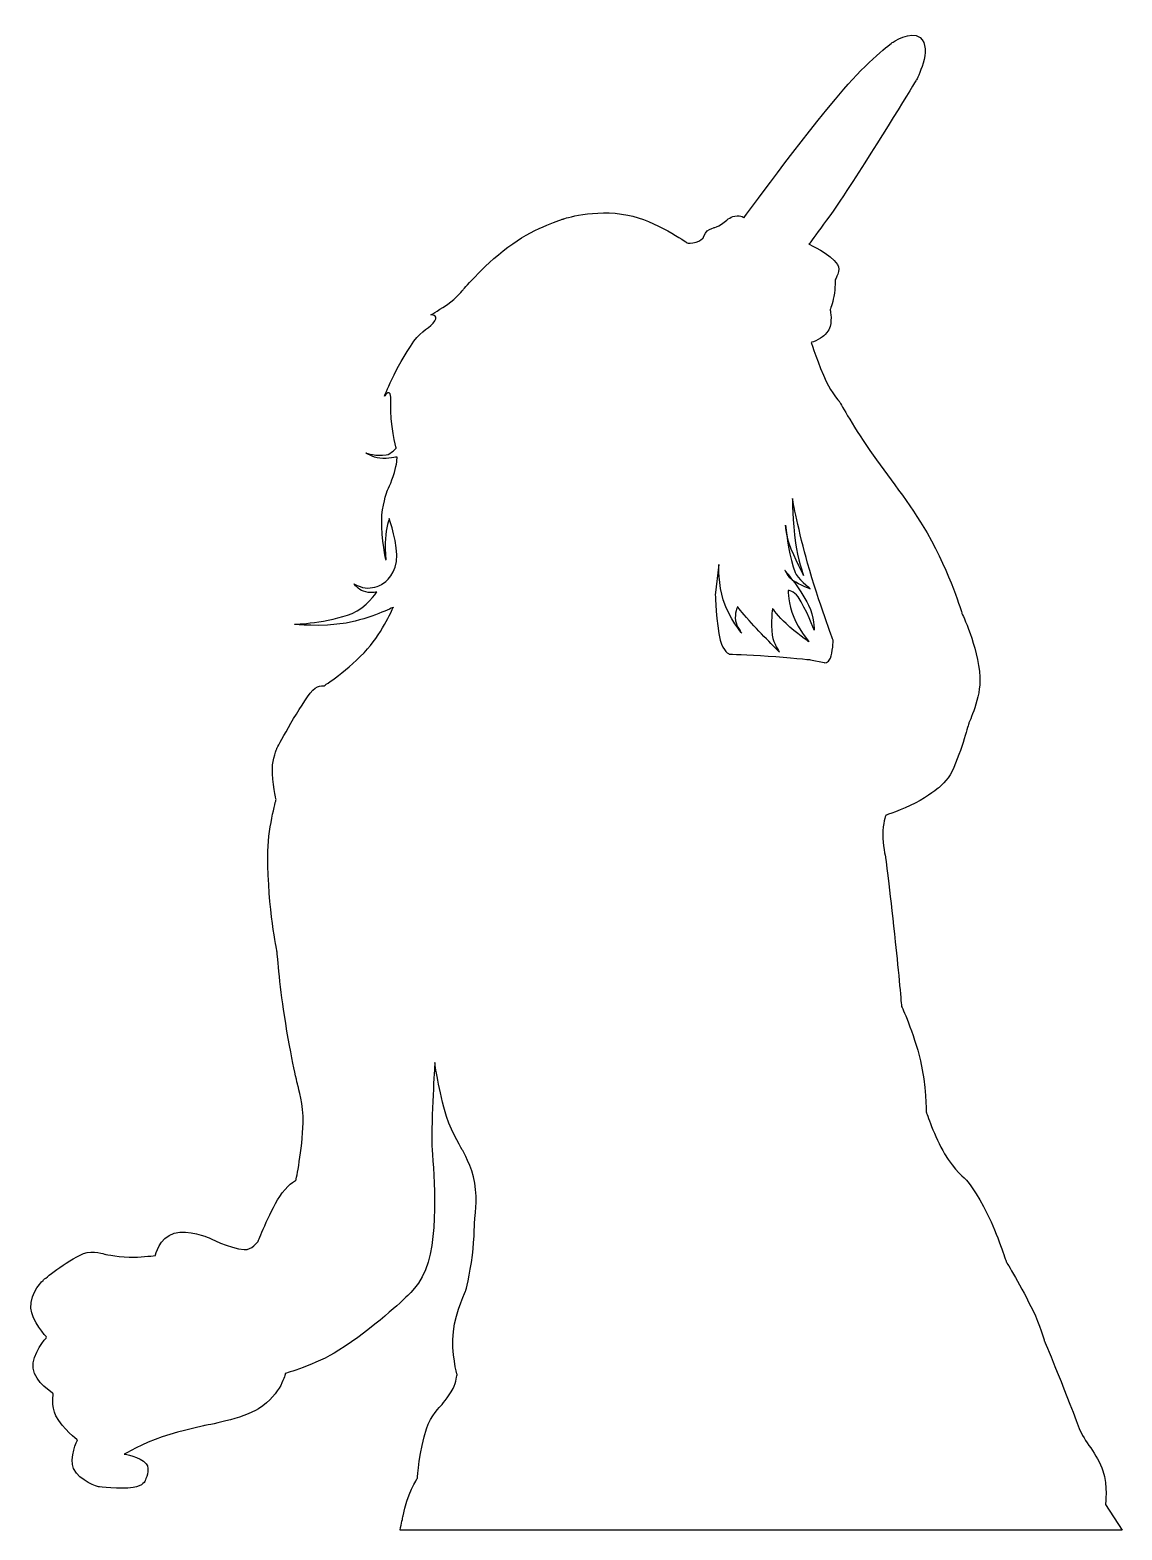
# Model space of a CAD drawing. Header units: centimetres. Extents: x -7.6 to 7.6, y -10.4 to 10.5.
import ezdxf

# ---------------------------------------------------------------- set-up
doc = ezdxf.new("R2010")
doc.units = ezdxf.units.CM
doc.header["$MEASUREMENT"] = 0
doc.layers.add('Camada 1', color=7, linetype='Continuous')

msp = doc.modelspace()

# ---------------------------------------------------------------- linework, layer by layer
at = {"layer": 'Camada 1'}
for points, knots in [([(-4.06141, -8.24059), (-4.06141, -8.24059), (-3.64631, -8.12695), (-3.31386, -7.9178), (-3.31386, -7.9178), (-2.83629, -7.61752), (-2.3879, -7.18792), (-2.3879, -7.18792), (-2.3879, -7.18792), (-2.3879, -7.18792), (-2.14993, -6.99287), (-2.06699, -6.68884), (-2.06699, -6.68884), (-1.90604, -6.10038), (-2.01627, -5.20408), (-2.01643, -5.02231), (-2.01643, -5.02231), (-2.01754, -4.51664), (-1.97431, -3.90577), (-1.97431, -3.90577), (-1.97431, -3.90577), (-1.97431, -3.90577), (-1.92203, -4.30812), (-1.81085, -4.65883), (-1.81085, -4.65883), (-1.73462, -4.89944), (-1.5859, -5.1305), (-1.5859, -5.1305), (-1.5859, -5.1305), (-1.5859, -5.1305), (-1.458, -5.35468), (-1.4176, -5.58497), (-1.4176, -5.58497), (-1.37471, -5.83111), (-1.41884, -6.0844), (-1.41884, -6.0844), (-1.41884, -6.0844), (-1.41884, -6.0844), (-1.4218, -6.35586), (-1.45173, -6.5929), (-1.45173, -6.5929), (-1.48586, -6.86315), (-1.54756, -7.10233), (-1.54097, -7.08513), (-1.54097, -7.08513), (-1.53502, -7.06947), (-1.68437, -7.3685), (-1.71583, -7.65766), (-1.71583, -7.65766), (-1.74904, -7.96167), (-1.66463, -8.2571), (-1.66463, -8.2571), (-1.66463, -8.2571), (-1.66463, -8.2571), (-1.67498, -8.36042), (-1.72115, -8.44998), (-1.72115, -8.44998), (-1.78457, -8.57256), (-1.88945, -8.69186), (-1.88945, -8.69186), (-1.88945, -8.69186), (-1.88945, -8.69186), (-2.03222, -8.82775), (-2.09265, -9.01325), (-2.09265, -9.01325), (-2.1883, -9.30585), (-2.21822, -9.69884), (-2.21822, -9.69884), (-2.21822, -9.69884), (-2.21822, -9.69884), (-2.36491, -9.93853), (-2.41766, -10.22703), (-2.41766, -10.22703), (-2.42361, -10.25947), (-2.43925, -10.32974), (-2.46058, -10.42383), (-2.46058, -10.42383), (-2.46058, -10.42383), (7.6113, -10.42383), (7.6113, -10.42383), (7.6113, -10.42383), (7.6113, -10.42383), (7.37926, -10.06797), (7.37926, -10.06797), (7.37926, -10.06797), (7.37926, -10.06797), (7.41559, -9.8073), (7.34513, -9.59833), (7.34513, -9.59833), (7.26684, -9.36661), (7.07803, -9.17685), (7.01543, -9.00934), (7.01543, -9.00934), (6.78746, -8.39879), (6.52635, -7.78398), (6.52635, -7.78398), (6.52635, -7.78398), (6.52635, -7.78398), (6.4584, -7.55168), (6.37011, -7.368), (6.37011, -7.368), (6.21324, -7.04222), (5.99438, -6.67884), (5.99438, -6.67884), (5.99438, -6.67884), (5.99438, -6.67884), (5.87323, -6.30247), (5.73231, -6.01397), (5.73231, -6.01397), (5.5933, -5.73042), (5.43455, -5.53476), (5.43455, -5.53476), (5.43455, -5.53476), (5.43455, -5.53476), (5.273, -5.40903), (5.13552, -5.17622), (5.13552, -5.17622), (4.99619, -4.94029), (4.88062, -4.59744), (4.88062, -4.59744), (4.88062, -4.59744), (4.88062, -4.59744), (4.87718, -4.21387), (4.79926, -3.88039), (4.79926, -3.88039), (4.70594, -3.48084), (4.53529, -3.11953), (4.53529, -3.11953), (4.53529, -3.11953), (4.53529, -3.11953), (4.49428, -2.64421), (4.44856, -2.22029), (4.44856, -2.22029), (4.3853, -1.634), (4.31174, -1.04533), (4.31174, -1.04533), (4.31174, -1.04533), (4.31174, -1.04533), (4.27163, -0.85464), (4.27258, -0.73066), (4.27258, -0.73066), (4.27385, -0.56593), (4.31613, -0.45637), (4.31613, -0.45637), (4.31613, -0.45637), (4.31613, -0.45637), (4.54531, -0.38028), (4.726, -0.28669), (4.726, -0.28669), (4.91356, -0.18927), (5.05287, -0.07423), (5.05287, -0.07423), (5.05287, -0.07423), (5.05287, -0.07423), (5.18439, 0.03658), (5.23604, 0.14776), (5.23604, 0.14776), (5.38571, 0.46902), (5.4734, 0.82785), (5.4734, 0.82785), (5.4734, 0.82785), (5.4734, 0.82785), (5.6462, 1.18824), (5.62868, 1.46817), (5.62868, 1.46817), (5.60082, 1.91389), (5.37727, 2.35945), (5.37727, 2.35945), (5.37727, 2.35945), (5.37727, 2.35945), (5.22696, 2.90052), (4.89131, 3.48038), (4.89131, 3.48038), (4.65554, 3.8876), (4.33521, 4.28477), (4.09505, 4.63201), (4.09505, 4.63201), (3.83581, 5.00711), (3.6655, 5.31725), (3.6655, 5.31725), (3.6655, 5.31725), (3.6655, 5.31725), (3.56028, 5.4342), (3.48609, 5.59075), (3.48609, 5.59075), (3.37401, 5.82729), (3.27662, 6.13743), (3.27662, 6.13743), (3.27662, 6.13743), (3.27662, 6.13743), (3.32575, 6.15214), (3.37367, 6.17828), (3.37367, 6.17828), (3.41595, 6.20159), (3.45823, 6.23667), (3.45823, 6.23667), (3.45823, 6.23667), (3.45823, 6.23667), (3.52612, 6.29774), (3.54057, 6.36034), (3.54057, 6.36034), (3.56684, 6.47681), (3.53927, 6.59312), (3.53927, 6.59312), (3.53927, 6.59312), (3.53927, 6.59312), (3.57467, 6.67969), (3.59094, 6.77645), (3.59094, 6.77645), (3.6138, 6.9111), (3.61065, 7.01301), (3.61065, 7.01301), (3.61065, 7.01301), (3.61065, 7.01301), (3.69206, 7.1503), (3.64388, 7.22388), (3.64388, 7.22388), (3.54241, 7.37919), (3.24211, 7.50757), (3.24211, 7.50757), (3.24211, 7.50757), (3.24211, 7.50757), (3.51201, 7.85529), (3.77443, 8.25732), (3.77443, 8.25732), (4.20557, 8.91783), (4.74164, 9.79627), (4.74164, 9.79627), (4.74164, 9.79627), (4.74164, 9.79627), (4.97865, 10.23368), (4.79363, 10.39055), (4.79363, 10.39055), (4.67055, 10.49498), (4.40567, 10.31962), (4.40567, 10.31962), (4.40567, 10.31962), (4.40567, 10.31962), (4.0484, 10.04564), (3.72905, 9.66898), (3.72905, 9.66898), (3.1172, 8.94664), (2.33882, 7.88048), (2.33882, 7.88048), (2.33882, 7.88048), (2.33882, 7.88048), (2.26728, 7.92213), (2.18023, 7.89223), (2.18023, 7.89223), (2.12371, 7.87297), (2.07268, 7.82053), (2.02368, 7.78764), (2.02368, 7.78764), (1.97185, 7.7529), (1.92393, 7.73848), (1.92393, 7.73848), (1.92393, 7.73848), (1.92393, 7.73848), (1.8635, 7.72816), (1.82561, 7.69276), (1.82561, 7.69276), (1.78616, 7.65567), (1.76894, 7.59336), (1.76894, 7.59336), (1.76894, 7.59336), (1.76894, 7.59336), (1.7179, 7.54936), (1.67279, 7.53557), (1.67279, 7.53557), (1.60971, 7.51631), (1.54632, 7.52557), (1.54632, 7.52557), (1.54632, 7.52557), (1.54632, 7.52557), (1.09669, 7.84056), (0.71563, 7.9143), (0.71563, 7.9143), (0.24253, 8.00603), (-0.18205, 7.86046), (-0.18205, 7.86046), (-0.18205, 7.86046), (-0.18205, 7.86046), (-0.56218, 7.7446), (-0.88843, 7.51478), (-0.88843, 7.51478), (-1.25604, 7.25583), (-1.57463, 6.8793), (-1.57463, 6.8793), (-1.57463, 6.8793), (-1.57463, 6.8793), (-1.6803, 6.75219), (-1.79177, 6.67314), (-1.79177, 6.67314), (-1.87411, 6.61475), (-2.02878, 6.52222), (-2.02878, 6.52222), (-2.02878, 6.52222), (-2.02878, 6.52222), (-1.92702, 6.52222), (-1.9743, 6.44097), (-1.9743, 6.44097), (-2.03222, 6.34061), (-2.16231, 6.30413), (-2.26706, 6.15384), (-2.26706, 6.15384), (-2.53133, 5.77435), (-2.67817, 5.38718), (-2.67817, 5.38718), (-2.67817, 5.38718), (-2.67817, 5.38718), (-2.57673, 5.54765), (-2.58863, 5.3028), (-2.58863, 5.3028), (-2.60411, 4.98861), (-2.51285, 4.66656), (-2.51285, 4.66656), (-2.51285, 4.66656), (-2.51285, 4.66656), (-2.57984, 4.58168), (-2.65562, 4.56888), (-2.65562, 4.56888), (-2.77947, 4.54792), (-2.93632, 4.59473), (-2.93632, 4.59473), (-2.93632, 4.59473), (-2.93632, 4.59473), (-2.84356, 4.53523), (-2.74267, 4.52287), (-2.74267, 4.52287), (-2.62633, 4.50864), (-2.49986, 4.54102), (-2.49986, 4.54102), (-2.49986, 4.54102), (-2.49986, 4.54102), (-2.50375, 4.43677), (-2.5374, 4.32374), (-2.5374, 4.32374), (-2.58108, 4.17658), (-2.64371, 4.0582), (-2.64371, 4.0582), (-2.64371, 4.0582), (-2.64371, 4.0582), (-2.71446, 3.83857), (-2.7165, 3.66963), (-2.7165, 3.66963), (-2.7201, 3.38907), (-2.65543, 3.10022), (-2.65543, 3.10022), (-2.65543, 3.10022), (-2.65543, 3.10022), (-2.6753, 3.25881), (-2.66498, 3.39751), (-2.66498, 3.39751), (-2.65339, 3.54922), (-2.61145, 3.68244), (-2.61145, 3.68244), (-2.61145, 3.68244), (-2.61145, 3.68244), (-2.48244, 3.31734), (-2.5103, 3.08125), (-2.5103, 3.08125), (-2.53676, 2.85723), (-2.71993, 2.76155), (-2.71993, 2.76155), (-2.71993, 2.76155), (-2.71993, 2.76155), (-2.81777, 2.70956), (-2.91342, 2.71207), (-2.91342, 2.71207), (-3.00891, 2.71458), (-3.10207, 2.77157), (-3.10207, 2.77157), (-3.10207, 2.77157), (-3.10207, 2.77157), (-3.04328, 2.69344), (-2.97033, 2.66698), (-2.97033, 2.66698), (-2.88595, 2.63616), (-2.78584, 2.65618), (-2.78584, 2.65618), (-2.78584, 2.65618), (-2.78584, 2.65618), (-2.93557, 2.43327), (-3.12617, 2.35826), (-3.12617, 2.35826), (-3.4641, 2.22565), (-3.93172, 2.20639), (-3.93172, 2.20639), (-3.93172, 2.20639), (-3.93172, 2.20639), (-3.56358, 2.16411), (-3.21242, 2.22502), (-3.21242, 2.22502), (-2.8751, 2.28357), (-2.55408, 2.44529), (-2.55408, 2.44529), (-2.55408, 2.44529), (-2.55408, 2.44529), (-2.69875, 2.10869), (-2.91238, 1.86651), (-2.91238, 1.86651), (-3.1771, 1.56639), (-3.52214, 1.3483), (-3.52214, 1.3483), (-3.52214, 1.3483), (-3.52214, 1.3483), (-3.61961, 1.37145), (-3.71267, 1.24797), (-3.71267, 1.24797), (-3.90666, 0.99058), (-4.17717, 0.47928), (-4.17717, 0.47928), (-4.17717, 0.47928), (-4.17717, 0.47928), (-4.23884, 0.31865), (-4.24088, 0.20374), (-4.24088, 0.20374), (-4.24448, -0.00854), (-4.18937, -0.23854), (-4.18937, -0.23854), (-4.18937, -0.23854), (-4.18937, -0.23854), (-4.30827, -0.66484), (-4.30618, -1.02274), (-4.30618, -1.02274), (-4.30187, -1.76855), (-4.17717, -2.34547), (-4.17717, -2.34547), (-4.17717, -2.34547), (-4.17717, -2.34547), (-4.13984, -2.82188), (-4.07401, -3.24429), (-4.07401, -3.24429), (-3.97537, -3.87818), (-3.882, -4.23981), (-3.882, -4.23981), (-3.882, -4.23981), (-3.882, -4.23981), (-3.80686, -4.49765), (-3.81239, -4.7436), (-3.81239, -4.7436), (-3.82102, -5.12105), (-3.91174, -5.54423), (-3.91174, -5.54423), (-3.91174, -5.54423), (-3.91174, -5.54423), (-4.04684, -5.62456), (-4.13883, -5.77312), (-4.13883, -5.77312), (-4.29414, -6.02439), (-4.44114, -6.40045), (-4.44114, -6.40045), (-4.44114, -6.40045), (-4.44114, -6.40045), (-4.52851, -6.52287), (-4.63347, -6.51425), (-4.63347, -6.51425), (-4.83979, -6.49766), (-5.13774, -6.34391), (-5.13774, -6.34391), (-5.13774, -6.34391), (-5.13774, -6.34391), (-5.41484, -6.23024), (-5.61055, -6.28443), (-5.61055, -6.28443), (-5.82079, -6.34282), (-5.87299, -6.59595), (-5.87299, -6.59595), (-5.87299, -6.59595), (-5.87299, -6.59595), (-6.05288, -6.61725), (-6.16827, -6.6191), (-6.16827, -6.6191), (-6.35012, -6.62209), (-6.57634, -6.5792), (-6.57634, -6.5792), (-6.57634, -6.5792), (-6.57634, -6.5792), (-6.74144, -6.51422), (-6.8741, -6.56933), (-6.8741, -6.56933), (-7.12741, -6.67455), (-7.43197, -6.93427), (-7.43197, -6.93427), (-7.43197, -6.93427), (-7.43197, -6.93427), (-7.6225, -7.10649), (-7.61075, -7.33096), (-7.61075, -7.33096), (-7.60191, -7.49961), (-7.39001, -7.73678), (-7.39001, -7.73678), (-7.39001, -7.73678), (-7.39001, -7.73678), (-7.60051, -7.97303), (-7.57741, -8.1676), (-7.57741, -8.1676), (-7.55399, -8.36471), (-7.29693, -8.5205), (-7.29693, -8.5205), (-7.29693, -8.5205), (-7.29693, -8.5205), (-7.33146, -8.6946), (-7.25968, -8.83266), (-7.25968, -8.83266), (-7.16636, -9.01255), (-6.9612, -9.16707), (-6.9612, -9.16707), (-6.9612, -9.16707), (-6.9612, -9.16707), (-7.07915, -9.42163), (-7.01335, -9.56818), (-7.01335, -9.56818), (-6.93374, -9.74537), (-6.66767, -9.82038), (-6.66767, -9.82038), (-6.66767, -9.82038), (-6.66767, -9.82038), (-6.36364, -9.85747), (-6.18343, -9.83321), (-6.18343, -9.83321), (-6.04222, -9.81411), (-6.01513, -9.73238), (-6.01513, -9.73238), (-6.01513, -9.73238), (-6.01513, -9.73238), (-5.94046, -9.57363), (-6.00021, -9.49957), (-6.00021, -9.49957), (-6.08371, -9.39593), (-6.30956, -9.36696), (-6.30956, -9.36696), (-6.30956, -9.36696), (-6.30956, -9.36696), (-6.04421, -9.21308), (-5.77703, -9.12495), (-5.77703, -9.12495), (-5.49617, -9.03208), (-5.18606, -8.96837), (-5.18606, -8.96837), (-5.18606, -8.96837), (-5.18606, -8.96837), (-4.64398, -8.87005), (-4.43263, -8.73339), (-4.43263, -8.73339), (-4.10718, -8.52256), (-4.06141, -8.24059), (-4.06141, -8.24059)], [0, 0, 0, 0, 0.00724638, 0.00724638, 0.00724638, 0.00724638, 0.01449275, 0.01449275, 0.01449275, 0.01449275, 0.02173913, 0.02173913, 0.02173913, 0.02173913, 0.02898551, 0.02898551, 0.02898551, 0.02898551, 0.03623188, 0.03623188, 0.03623188, 0.03623188, 0.04347826, 0.04347826, 0.04347826, 0.04347826, 0.05072464, 0.05072464, 0.05072464, 0.05072464, 0.05797101, 0.05797101, 0.05797101, 0.05797101, 0.06521739, 0.06521739, 0.06521739, 0.06521739, 0.07246377, 0.07246377, 0.07246377, 0.07246377, 0.07971014, 0.07971014, 0.07971014, 0.07971014, 0.08695652, 0.08695652, 0.08695652, 0.08695652, 0.0942029, 0.0942029, 0.0942029, 0.0942029, 0.10144928, 0.10144928, 0.10144928, 0.10144928, 0.10869565, 0.10869565, 0.10869565, 0.10869565, 0.11594203, 0.11594203, 0.11594203, 0.11594203, 0.12318841, 0.12318841, 0.12318841, 0.12318841, 0.13043478, 0.13043478, 0.13043478, 0.13043478, 0.13768116, 0.13768116, 0.13768116, 0.13768116, 0.14492754, 0.14492754, 0.14492754, 0.14492754, 0.15217391, 0.15217391, 0.15217391, 0.15217391, 0.15942029, 0.15942029, 0.15942029, 0.15942029, 0.16666667, 0.16666667, 0.16666667, 0.16666667, 0.17391304, 0.17391304, 0.17391304, 0.17391304, 0.18115942, 0.18115942, 0.18115942, 0.18115942, 0.1884058, 0.1884058, 0.1884058, 0.1884058, 0.19565217, 0.19565217, 0.19565217, 0.19565217, 0.20289855, 0.20289855, 0.20289855, 0.20289855, 0.21014493, 0.21014493, 0.21014493, 0.21014493, 0.2173913, 0.2173913, 0.2173913, 0.2173913, 0.22463768, 0.22463768, 0.22463768, 0.22463768, 0.23188406, 0.23188406, 0.23188406, 0.23188406, 0.23913043, 0.23913043, 0.23913043, 0.23913043, 0.24637681, 0.24637681, 0.24637681, 0.24637681, 0.25362319, 0.25362319, 0.25362319, 0.25362319, 0.26086957, 0.26086957, 0.26086957, 0.26086957, 0.26811594, 0.26811594, 0.26811594, 0.26811594, 0.27536232, 0.27536232, 0.27536232, 0.27536232, 0.2826087, 0.2826087, 0.2826087, 0.2826087, 0.28985507, 0.28985507, 0.28985507, 0.28985507, 0.29710145, 0.29710145, 0.29710145, 0.29710145, 0.30434783, 0.30434783, 0.30434783, 0.30434783, 0.3115942, 0.3115942, 0.3115942, 0.3115942, 0.31884058, 0.31884058, 0.31884058, 0.31884058, 0.32608696, 0.32608696, 0.32608696, 0.32608696, 0.33333333, 0.33333333, 0.33333333, 0.33333333, 0.34057971, 0.34057971, 0.34057971, 0.34057971, 0.34782609, 0.34782609, 0.34782609, 0.34782609, 0.35507246, 0.35507246, 0.35507246, 0.35507246, 0.36231884, 0.36231884, 0.36231884, 0.36231884, 0.36956522, 0.36956522, 0.36956522, 0.36956522, 0.37681159, 0.37681159, 0.37681159, 0.37681159, 0.38405797, 0.38405797, 0.38405797, 0.38405797, 0.39130435, 0.39130435, 0.39130435, 0.39130435, 0.39855072, 0.39855072, 0.39855072, 0.39855072, 0.4057971, 0.4057971, 0.4057971, 0.4057971, 0.41304348, 0.41304348, 0.41304348, 0.41304348, 0.42028986, 0.42028986, 0.42028986, 0.42028986, 0.42753623, 0.42753623, 0.42753623, 0.42753623, 0.43478261, 0.43478261, 0.43478261, 0.43478261, 0.44202899, 0.44202899, 0.44202899, 0.44202899, 0.44927536, 0.44927536, 0.44927536, 0.44927536, 0.45652174, 0.45652174, 0.45652174, 0.45652174, 0.46376812, 0.46376812, 0.46376812, 0.46376812, 0.47101449, 0.47101449, 0.47101449, 0.47101449, 0.47826087, 0.47826087, 0.47826087, 0.47826087, 0.48550725, 0.48550725, 0.48550725, 0.48550725, 0.49275362, 0.49275362, 0.49275362, 0.49275362, 0.5, 0.5, 0.5, 0.5, 0.50724638, 0.50724638, 0.50724638, 0.50724638, 0.51449275, 0.51449275, 0.51449275, 0.51449275, 0.52173913, 0.52173913, 0.52173913, 0.52173913, 0.52898551, 0.52898551, 0.52898551, 0.52898551, 0.53623188, 0.53623188, 0.53623188, 0.53623188, 0.54347826, 0.54347826, 0.54347826, 0.54347826, 0.55072464, 0.55072464, 0.55072464, 0.55072464, 0.55797101, 0.55797101, 0.55797101, 0.55797101, 0.56521739, 0.56521739, 0.56521739, 0.56521739, 0.57246377, 0.57246377, 0.57246377, 0.57246377, 0.57971014, 0.57971014, 0.57971014, 0.57971014, 0.58695652, 0.58695652, 0.58695652, 0.58695652, 0.5942029, 0.5942029, 0.5942029, 0.5942029, 0.60144928, 0.60144928, 0.60144928, 0.60144928, 0.60869565, 0.60869565, 0.60869565, 0.60869565, 0.61594203, 0.61594203, 0.61594203, 0.61594203, 0.62318841, 0.62318841, 0.62318841, 0.62318841, 0.63043478, 0.63043478, 0.63043478, 0.63043478, 0.63768116, 0.63768116, 0.63768116, 0.63768116, 0.64492754, 0.64492754, 0.64492754, 0.64492754, 0.65217391, 0.65217391, 0.65217391, 0.65217391, 0.65942029, 0.65942029, 0.65942029, 0.65942029, 0.66666667, 0.66666667, 0.66666667, 0.66666667, 0.67391304, 0.67391304, 0.67391304, 0.67391304, 0.68115942, 0.68115942, 0.68115942, 0.68115942, 0.6884058, 0.6884058, 0.6884058, 0.6884058, 0.69565217, 0.69565217, 0.69565217, 0.69565217, 0.70289855, 0.70289855, 0.70289855, 0.70289855, 0.71014493, 0.71014493, 0.71014493, 0.71014493, 0.7173913, 0.7173913, 0.7173913, 0.7173913, 0.72463768, 0.72463768, 0.72463768, 0.72463768, 0.73188406, 0.73188406, 0.73188406, 0.73188406, 0.73913043, 0.73913043, 0.73913043, 0.73913043, 0.74637681, 0.74637681, 0.74637681, 0.74637681, 0.75362319, 0.75362319, 0.75362319, 0.75362319, 0.76086957, 0.76086957, 0.76086957, 0.76086957, 0.76811594, 0.76811594, 0.76811594, 0.76811594, 0.77536232, 0.77536232, 0.77536232, 0.77536232, 0.7826087, 0.7826087, 0.7826087, 0.7826087, 0.78985507, 0.78985507, 0.78985507, 0.78985507, 0.79710145, 0.79710145, 0.79710145, 0.79710145, 0.80434783, 0.80434783, 0.80434783, 0.80434783, 0.8115942, 0.8115942, 0.8115942, 0.8115942, 0.81884058, 0.81884058, 0.81884058, 0.81884058, 0.82608696, 0.82608696, 0.82608696, 0.82608696, 0.83333333, 0.83333333, 0.83333333, 0.83333333, 0.84057971, 0.84057971, 0.84057971, 0.84057971, 0.84782609, 0.84782609, 0.84782609, 0.84782609, 0.85507246, 0.85507246, 0.85507246, 0.85507246, 0.86231884, 0.86231884, 0.86231884, 0.86231884, 0.86956522, 0.86956522, 0.86956522, 0.86956522, 0.87681159, 0.87681159, 0.87681159, 0.87681159, 0.88405797, 0.88405797, 0.88405797, 0.88405797, 0.89130435, 0.89130435, 0.89130435, 0.89130435, 0.89855072, 0.89855072, 0.89855072, 0.89855072, 0.9057971, 0.9057971, 0.9057971, 0.9057971, 0.91304348, 0.91304348, 0.91304348, 0.91304348, 0.92028986, 0.92028986, 0.92028986, 0.92028986, 0.92753623, 0.92753623, 0.92753623, 0.92753623, 0.93478261, 0.93478261, 0.93478261, 0.93478261, 0.94202899, 0.94202899, 0.94202899, 0.94202899, 0.94927536, 0.94927536, 0.94927536, 0.94927536, 0.95652174, 0.95652174, 0.95652174, 0.95652174, 0.96376812, 0.96376812, 0.96376812, 0.96376812, 0.97101449, 0.97101449, 0.97101449, 0.97101449, 0.97826087, 0.97826087, 0.97826087, 0.97826087, 0.98550725, 0.98550725, 0.98550725, 0.98550725, 1, 1, 1, 1]), ([(1.98564, 3.04127), (1.98564, 3.04127), (1.98376, 2.74023), (2.04795, 2.54907), (2.04795, 2.54907), (2.13971, 2.27557), (2.30782, 2.08158), (2.30782, 2.08158), (2.30782, 2.08158), (2.30782, 2.08158), (2.23331, 2.1749), (2.21985, 2.25724), (2.21985, 2.25724), (2.20358, 2.359), (2.24771, 2.45372), (2.24771, 2.45372), (2.24771, 2.45372), (2.24771, 2.45372), (2.30285, 2.37419), (2.40834, 2.25944), (2.40834, 2.25944), (2.57839, 2.07439), (2.83104, 1.81983), (2.83104, 1.81983), (2.83104, 1.81983), (2.83104, 1.81983), (2.7509, 1.93442), (2.7324, 2.05624), (2.7324, 2.05624), (2.70547, 2.22938), (2.73711, 2.42822), (2.73711, 2.42822), (2.73711, 2.42822), (2.73711, 2.42822), (2.82355, 2.30844), (2.92404, 2.21608), (2.92404, 2.21608), (3.06805, 2.08363), (3.24212, 1.96388), (3.24212, 1.96388), (3.24212, 1.96388), (3.24212, 1.96388), (3.10155, 2.13451), (3.03172, 2.30689), (3.03172, 2.30689), (2.95692, 2.49194), (2.9525, 2.6795), (2.9525, 2.6795), (2.9525, 2.6795), (2.9525, 2.6795), (3.04079, 2.6695), (3.09342, 2.58978), (3.09342, 2.58978), (3.20206, 2.42508), (3.31853, 2.12372), (3.31853, 2.12372), (3.31853, 2.12372), (3.31853, 2.12372), (3.31602, 2.31581), (3.23931, 2.47191), (3.23931, 2.47191), (3.17703, 2.59902), (3.08934, 2.72647), (3.01984, 2.81931), (3.01984, 2.81931), (3.01764, 2.82071), (3.01545, 2.82227), (3.01325, 2.82399), (3.01325, 2.82399), (2.9475, 2.87206), (2.9093, 2.95832), (2.9093, 2.95832), (2.9093, 2.95832), (2.9093, 2.95832), (2.95724, 2.90289), (3.01984, 2.81931), (3.01984, 2.81931), (3.12128, 2.74745), (3.26064, 2.70125), (3.26064, 2.70125), (3.26064, 2.70125), (3.26064, 2.70125), (3.07527, 2.86251), (3.0499, 2.92826), (3.0499, 2.92826), (2.97256, 3.12911), (2.93153, 3.46555), (2.92089, 3.5631), (2.92089, 3.5631), (2.91904, 3.58001), (2.91809, 3.59035), (2.91809, 3.59035), (2.91809, 3.59035), (2.91809, 3.59035), (2.91904, 3.58048), (2.92089, 3.5631), (2.92089, 3.5631), (2.92653, 3.51378), (2.94095, 3.40827), (2.9682, 3.33252), (2.9682, 3.33252), (3.04268, 3.12474), (3.1692, 2.88945), (3.1692, 2.88945), (3.1692, 2.88945), (3.1692, 2.88945), (3.08562, 3.13729), (3.05678, 3.33673), (3.05678, 3.33673), (3.01172, 3.64751), (3.01392, 3.96078), (3.01392, 3.96078), (3.01392, 3.96078), (3.01392, 3.96078), (3.10626, 3.47498), (3.22556, 3.05871), (3.22556, 3.05871), (3.38465, 2.50465), (3.58219, 1.98019), (3.58219, 1.98019), (3.58219, 1.98019), (3.58219, 1.98019), (3.57595, 1.81316), (3.54369, 1.73471), (3.54369, 1.73471), (3.51268, 1.65941), (3.45603, 1.67256), (3.45603, 1.67256), (3.45603, 1.67256), (3.45603, 1.67256), (3.26534, 1.71312), (3.26534, 1.71312), (3.26534, 1.71312), (3.26534, 1.71312), (2.95755, 1.74458), (2.67357, 1.764), (2.67357, 1.764), (2.39237, 1.7831), (2.13501, 1.79014), (2.13501, 1.79014), (2.13501, 1.79014), (2.13501, 1.79014), (2.04532, 1.82647), (2.00711, 1.98598), (2.00711, 1.98598), (1.95028, 2.22254), (1.93758, 2.61347), (1.93758, 2.61347), (1.93758, 2.61347), (1.93758, 2.61347), (1.98564, 3.04127), (1.98564, 3.04127)], [0, 0, 0, 0, 0.02564103, 0.02564103, 0.02564103, 0.02564103, 0.05128205, 0.05128205, 0.05128205, 0.05128205, 0.07692308, 0.07692308, 0.07692308, 0.07692308, 0.1025641, 0.1025641, 0.1025641, 0.1025641, 0.12820513, 0.12820513, 0.12820513, 0.12820513, 0.15384615, 0.15384615, 0.15384615, 0.15384615, 0.17948718, 0.17948718, 0.17948718, 0.17948718, 0.20512821, 0.20512821, 0.20512821, 0.20512821, 0.23076923, 0.23076923, 0.23076923, 0.23076923, 0.25641026, 0.25641026, 0.25641026, 0.25641026, 0.28205128, 0.28205128, 0.28205128, 0.28205128, 0.30769231, 0.30769231, 0.30769231, 0.30769231, 0.33333333, 0.33333333, 0.33333333, 0.33333333, 0.35897436, 0.35897436, 0.35897436, 0.35897436, 0.38461538, 0.38461538, 0.38461538, 0.38461538, 0.41025641, 0.41025641, 0.41025641, 0.41025641, 0.43589744, 0.43589744, 0.43589744, 0.43589744, 0.46153846, 0.46153846, 0.46153846, 0.46153846, 0.48717949, 0.48717949, 0.48717949, 0.48717949, 0.51282051, 0.51282051, 0.51282051, 0.51282051, 0.53846154, 0.53846154, 0.53846154, 0.53846154, 0.56410256, 0.56410256, 0.56410256, 0.56410256, 0.58974359, 0.58974359, 0.58974359, 0.58974359, 0.61538462, 0.61538462, 0.61538462, 0.61538462, 0.64102564, 0.64102564, 0.64102564, 0.64102564, 0.66666667, 0.66666667, 0.66666667, 0.66666667, 0.69230769, 0.69230769, 0.69230769, 0.69230769, 0.71794872, 0.71794872, 0.71794872, 0.71794872, 0.74358974, 0.74358974, 0.74358974, 0.74358974, 0.76923077, 0.76923077, 0.76923077, 0.76923077, 0.79487179, 0.79487179, 0.79487179, 0.79487179, 0.82051282, 0.82051282, 0.82051282, 0.82051282, 0.84615385, 0.84615385, 0.84615385, 0.84615385, 0.87179487, 0.87179487, 0.87179487, 0.87179487, 0.8974359, 0.8974359, 0.8974359, 0.8974359, 0.92307692, 0.92307692, 0.92307692, 0.92307692, 0.94871795, 0.94871795, 0.94871795, 0.94871795, 1, 1, 1, 1])]:
    msp.add_open_spline(points, degree=3, knots=knots, dxfattribs=at)

doc.saveas('drawing.dxf')
